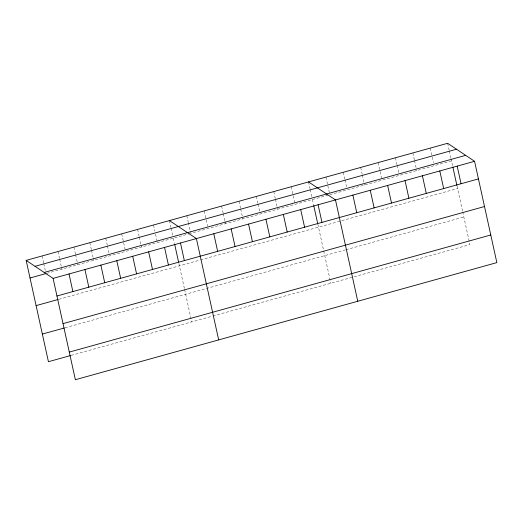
<?xml version="1.0" encoding="UTF-8"?>
<svg xmlns="http://www.w3.org/2000/svg" width="523" height="523" viewBox="0 0 523 523"><rect width="100%" height="100%" fill="white"/><g stroke="black" fill="none" stroke-linecap="round" stroke-linejoin="round"><path stroke-width="0.39" stroke-dasharray="2.62 1.96" d="M46.704 273.359L189.954 233.559M328.287 195.125L190.712 233.35L188.522 223.393M451.499 160.888L329.797 194.706L327.614 184.75M58.844 299.3L199.806 260.134M200.564 259.924L457.573 188.515M65.1 327.758L345.154 249.955M345.912 249.739L463.836 216.98M71.174 355.385L212.142 316.219M212.894 316.01L469.909 244.607L462.79 212.233M447.629 143.282L449.146 150.173M449.316 150.938L450.826 157.828M450.996 158.593L452.683 166.262M457.069 186.214L462.62 211.442M430.246 148.114L433.443 162.66M412.856 152.945L414.373 159.835M414.543 160.6L416.726 170.55M395.473 157.776L396.99 164.66M397.153 165.431L398.84 173.087M378.083 162.601L381.96 180.213M360.7 167.432L362.217 174.322M362.38 175.087L364.57 185.044M343.317 172.263L344.827 179.154M344.997 179.919L346.514 186.809M325.927 177.094L327.444 183.985M308.544 181.926L310.054 188.816M310.224 189.581L311.911 197.236M312.414 199.531L313.597 204.905M317.814 224.092L323.528 250.086M323.704 250.877L330.817 283.25M291.154 186.757L295.024 204.362M273.771 191.588L275.288 198.479M275.451 199.243L277.641 209.193M256.381 196.419L257.898 203.31M258.068 204.075L259.585 210.965M238.998 201.244L240.515 208.134M240.678 208.906L242.868 218.856M221.608 206.075L223.125 212.966M223.295 213.73L224.812 220.621M224.975 221.386L225.485 223.687M204.225 210.906L207.592 226.217M186.842 215.738L188.352 222.628M169.452 220.569L170.969 227.459M171.139 228.224L172.649 235.115M173.322 238.174L174.505 243.548M178.892 263.5L184.442 288.729M184.612 289.52L191.732 321.893M153.533 224.995L154.88 231.114M155.553 234.18L157.403 242.6M137.608 229.414L139.125 236.304M139.295 237.069L141.478 247.026M121.682 233.84L125.559 251.445M105.764 238.266L107.28 245.156M107.444 245.921L108.961 252.812M89.838 242.685L91.355 249.576M91.525 250.34L93.042 257.231M93.205 258.002L93.715 260.297M73.92 247.111L75.43 254.001M75.6 254.766L77.79 264.723M57.994 251.537L59.511 258.427M59.681 259.192L61.864 269.142M42.075 255.956L43.586 262.847M43.755 263.612L45.272 270.502"/><path stroke-width="0.78" d="M26.15 260.382L447.629 143.282L474.57 161.293L496.85 262.618L75.371 379.718L53.091 278.393L26.15 260.382L48.43 361.707L70.415 355.594M35.041 266.325L456.52 149.225M44.2 272.45L465.679 155.351M30.02 277.994L45.946 273.568M53.091 278.393L474.57 161.293M56.961 296.005L478.447 178.905M36.094 305.615L58.086 299.509M63.041 323.632L484.52 206.526M42.356 334.079L64.342 327.973M69.297 352.09L490.777 234.99M308.544 181.926L335.485 199.936L357.765 301.261M169.452 220.569L196.393 238.58L218.673 339.904M457.187 166.124L461.057 183.73M452.853 167.027L456.899 185.449M439.804 170.956L443.674 188.561M422.414 175.787L426.284 193.392M405.031 180.618L408.901 198.224M387.641 185.449L391.511 203.055M370.258 190.274L374.128 207.886M352.868 195.105L356.745 212.717M318.095 204.768L321.972 222.38M313.761 205.67L317.644 223.321M300.712 209.599L304.582 227.204M283.329 214.43L287.199 232.035M265.939 219.261L269.809 236.867M248.556 224.092L252.426 241.698M231.166 228.917L235.043 246.529M213.783 233.748L217.653 251.36M180.474 243.005L184.344 260.611M174.675 244.313L178.552 261.964M164.549 247.431L168.419 265.037M148.63 251.851L152.5 269.463M132.705 256.277L136.575 273.882M116.786 260.702L120.656 278.308M100.861 265.122L104.731 282.734M84.935 269.548L88.812 287.153M69.016 273.974L72.887 291.579"/></g></svg>
